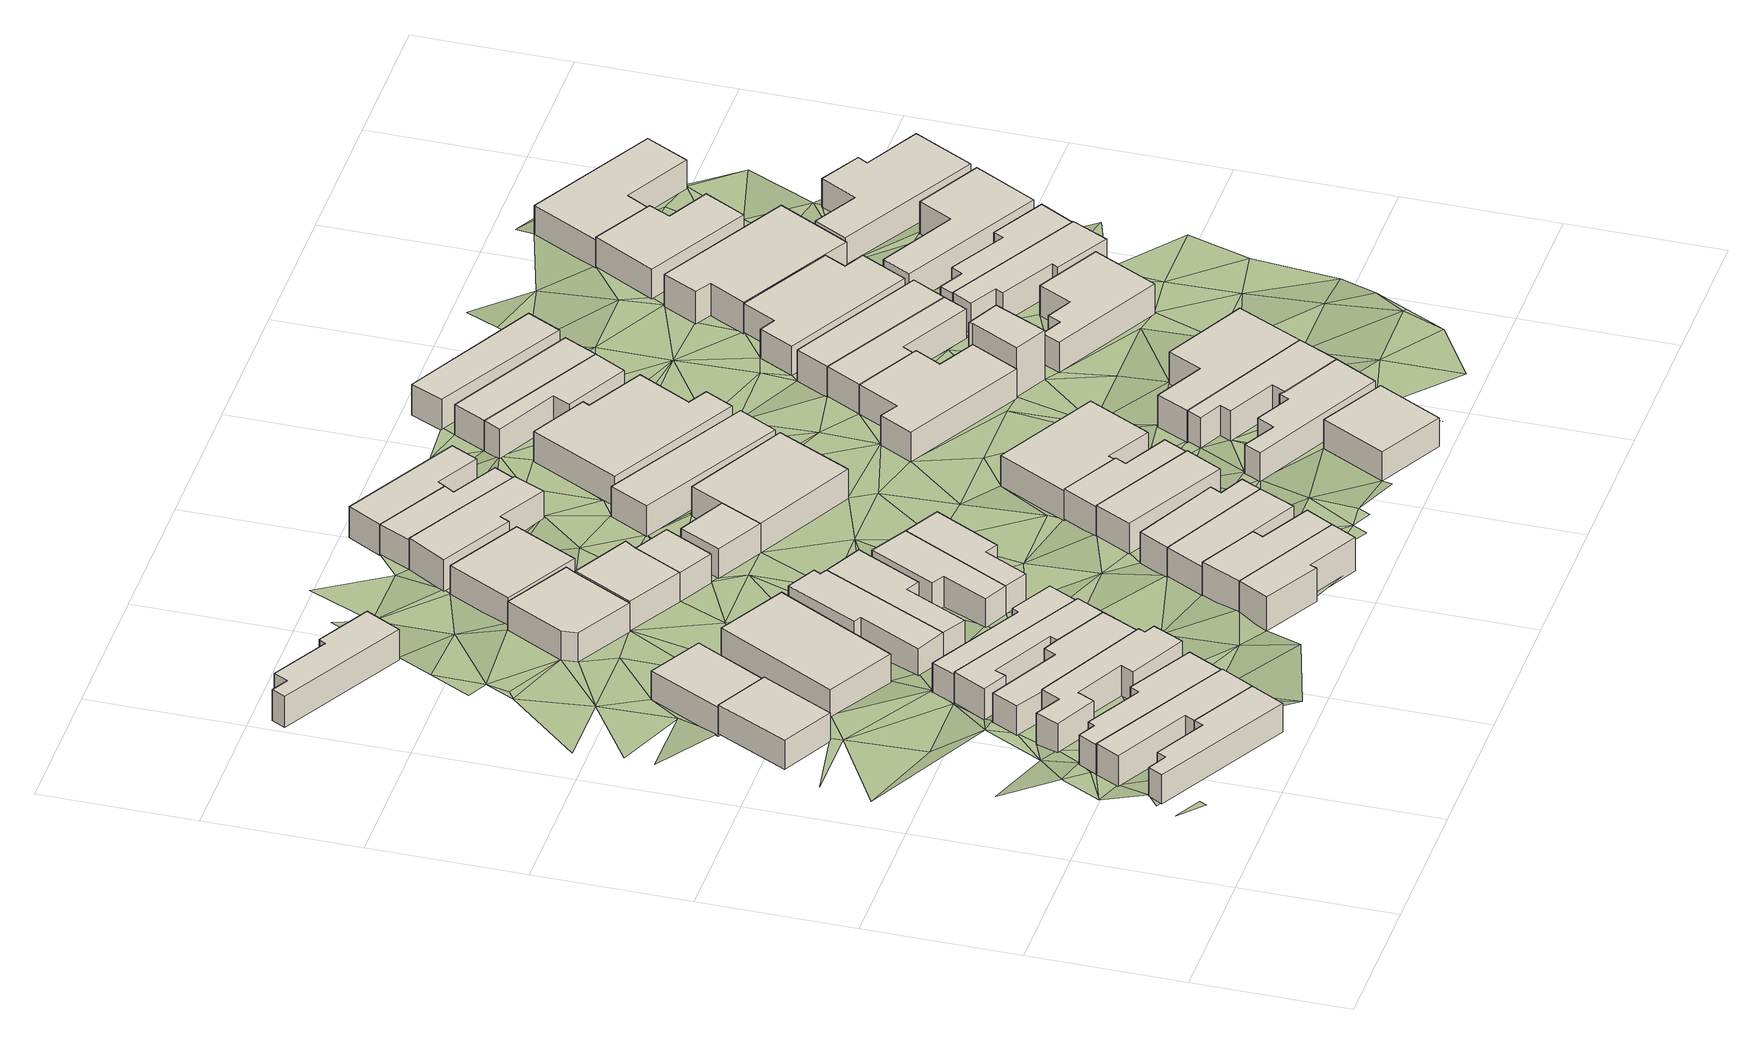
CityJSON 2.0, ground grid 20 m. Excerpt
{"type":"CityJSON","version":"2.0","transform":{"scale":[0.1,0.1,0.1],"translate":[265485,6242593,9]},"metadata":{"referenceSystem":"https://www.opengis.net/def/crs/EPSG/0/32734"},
"CityObjects":{
"building1":{"type":"Building","attributes":{"address":"52 Fenton Road Salt River Cape Town","building":"house","building:levels":"1","footprint":{"type":"Polygon"},"plus_code":"C2X8XFXX+X9V","ground_height":12.64,"building_height":4.1,"roof_height":16.74},"geometry":[{"type":"Solid","lod":"1","boundaries":[[[[0,1,2,3]],[[1,4,5,2]],[[4,6,7,5]],[[6,8,9,7]],[[8,10,11,9]],[[10,12,13,11]],[[12,14,15,13]],[[14,0,3,15]],[[3,2,5,7,9,11,13,15]],[[14,12,10,8,6,4,1,0]]]]}]},
"building2":{"type":"Building","attributes":{"address":"50 Fenton Road Salt River Cape Town","building":"house","building:levels":"1","footprint":{"type":"Polygon"},"plus_code":"C2X7XQXM+XRW","ground_height":12.64,"building_height":4.1,"roof_height":16.74},"geometry":[{"type":"Solid","lod":"1","boundaries":[[[[16,17,18,2]],[[17,19,20,21,18]],[[19,22,23,24,21,20]],[[22,25,26,24,23]],[[25,27,5,26]],[[27,16,2,5]],[[2,18,21,24,26,5]],[[27,25,22,19,17,16]]]]}]},
"building3":{"type":"Building","attributes":{"address":"48 Fenton Road Salt River Cape Town","building":"house","building:levels":"1","footprint":{"type":"Polygon"},"plus_code":"C2XHX2XG+XFV","ground_height":12.36,"building_height":4.1,"roof_height":16.46},"geometry":[{"type":"Solid","lod":"1","boundaries":[[[[17,28,29,30]],[[28,31,32,29]],[[31,33,34,32]],[[33,35,36,34]],[[35,37,38,36]],[[37,39,40,38]],[[39,19,20,40]],[[19,17,30,20]],[[30,29,32,34,36,38,40,20]],[[19,39,37,35,33,31,28,17]]]]}]},
"building4":{"type":"Building","attributes":{"address":"35 Cecil Road Salt River Cape Town","building":"house","building:levels":"1","footprint":{"type":"Polygon"},"plus_code":"CVXVXFXM+XWR","ground_height":11,"building_height":4.1,"roof_height":15.1},"geometry":[{"type":"Solid","lod":"1","boundaries":[[[[41,42,43,44,45,46]],[[42,47,48,44,43]],[[47,49,50,48]],[[49,41,46,45,50]],[[45,44,48,50]],[[49,47,42,41]]]]}]},
"building5":{"type":"Building","attributes":{"address":"46 Fenton Road Salt River Cape Town","building":"house","building:levels":"1","footprint":{"type":"Polygon"},"plus_code":"C2XWX3XJ+X3W","ground_height":12.16,"building_height":4.1,"roof_height":16.26},"geometry":[{"type":"Solid","lod":"1","boundaries":[[[[51,52,53,54,55,56]],[[52,57,58,54,53]],[[57,59,60,58]],[[59,61,62,60]],[[61,63,64,62]],[[63,65,66,64]],[[65,67,68,66]],[[67,69,70,68]],[[69,71,72,70]],[[71,73,74,72]],[[73,75,76,74]],[[75,51,56,55,76]],[[55,54,58,60,62,64,66,68,70,72,74,76]],[[75,73,71,69,67,65,63,61,59,57,52,51]]]]}]},
"building6":{"type":"Building","attributes":{"address":"33 Cecil Road Salt River Cape Town","building":"house","building:levels":"1","footprint":{"type":"Polygon"},"plus_code":"C2X4XFXX+X2V","ground_height":10.64,"building_height":4.1,"roof_height":14.74},"geometry":[{"type":"Solid","lod":"1","boundaries":[[[[77,78,79,46]],[[78,80,81,79]],[[80,82,83,81]],[[82,77,46,83]],[[46,79,81,83]],[[82,80,78,77]]]]}]},
"building7":{"type":"Building","attributes":{"address":"44 Fenton Road Salt River Cape Town","building":"house","building:levels":"1","footprint":{"type":"Polygon"},"plus_code":"C2XRXVXM+XGW","ground_height":11.93,"building_height":4.1,"roof_height":16.03},"geometry":[{"type":"Solid","lod":"1","boundaries":[[[[84,85,86,87]],[[85,88,89,86]],[[88,90,91,89]],[[90,92,93,91]],[[92,94,95,93]],[[94,96,53,95]],[[96,97,56,53]],[[97,84,87,56]],[[87,86,89,91,93,95,53,56]],[[97,96,94,92,90,88,85,84]]]]}]},
"building8":{"type":"Building","attributes":{"address":"42 Fenton Road Salt River Cape Town","building":"house","building:levels":"1","footprint":{"type":"Polygon"},"plus_code":"C2XXXPXV+X5V","ground_height":11.93,"building_height":4.1,"roof_height":16.03},"geometry":[{"type":"Solid","lod":"1","boundaries":[[[[98,99,100,101,102,103]],[[99,104,105,101,100]],[[104,106,107,105]],[[106,108,109,107]],[[108,110,111,109]],[[110,85,86,111]],[[85,84,87,86]],[[84,98,103,102,87]],[[102,101,105,107,109,111,86,87]],[[84,85,110,108,106,104,99,98]]]]}]},
"building9":{"type":"Building","attributes":{"address":"18 Cecil Road Salt River Cape Town","building":"house","building:levels":"1","footprint":{"type":"Polygon"},"plus_code":"CVXRX7XP+XHX","ground_height":10.32,"building_height":4.1,"roof_height":14.42},"geometry":[{"type":"Solid","lod":"1","boundaries":[[[[112,113,114,115]],[[113,116,117,118,114]],[[116,119,120,121,118,117]],[[119,122,123,121,120]],[[122,124,125,123]],[[124,126,127,125]],[[126,128,129,127]],[[128,112,115,129]],[[115,114,118,121,123,125,127,129]],[[128,126,124,122,119,116,113,112]]]]}]},
"building10":{"type":"Building","attributes":{"address":"40 Tennyson Street Salt River Cape Town","building":"house","building:levels":"1","footprint":{"type":"Polygon"},"plus_code":"C2XHXVXM+XVR","ground_height":10.91,"building_height":4.1,"roof_height":15.01},"geometry":[{"type":"Solid","lod":"1","boundaries":[[[[130,131,132,133]],[[131,134,135,132]],[[134,136,137,135]],[[136,130,133,137]],[[133,132,135,137]],[[136,134,131,130]]]]}]},
"building11":{"type":"Building","attributes":{"address":"40 Fenton Road Salt River Cape Town","building":"house","building:levels":"1","footprint":{"type":"Polygon"},"plus_code":"C2XWXXXM+XWR","ground_height":11.47,"building_height":4.1,"roof_height":15.57},"geometry":[{"type":"Solid","lod":"1","boundaries":[[[[138,139,103,100]],[[139,140,141,103]],[[140,142,143,141]],[[142,144,145,143]],[[144,146,147,145]],[[146,138,100,147]],[[100,103,141,143,145,147]],[[146,144,142,140,139,138]]]]}]},
"building12":{"type":"Building","attributes":{"address":"42 Tennyson Street Salt River Cape Town","building":"house","building:levels":"1","footprint":{"type":"Polygon"},"plus_code":"C2XWX6XG+XWV","ground_height":11.12,"building_height":4.1,"roof_height":15.22},"geometry":[{"type":"Solid","lod":"1","boundaries":[[[[148,149,150,151]],[[149,152,153,150]],[[152,154,155,153]],[[154,156,157,155]],[[156,158,159,157]],[[158,160,161,159]],[[160,162,163,161]],[[162,148,151,163]],[[151,150,153,155,157,159,161,163]],[[162,160,158,156,154,152,149,148]]]]}]},
"building13":{"type":"Building","attributes":{"address":"29 Cecil Road Salt River Cape Town","building":"house","building:levels":"1","footprint":{"type":"Polygon"},"plus_code":"C2XJXCXR+XRR","ground_height":10.48,"building_height":4.1,"roof_height":14.58},"geometry":[{"type":"Solid","lod":"1","boundaries":[[[[164,165,166,167]],[[165,168,169,166]],[[168,170,171,169]],[[170,172,173,171]],[[172,174,175,173]],[[174,164,167,175]],[[167,166,169,171,173,175]],[[174,172,170,168,165,164]]]]}]},
"building14":{"type":"Building","attributes":{"address":"44 Tennyson Street Salt River Cape Town","building":"house","building:levels":"1","footprint":{"type":"Polygon"},"plus_code":"C3X8X2X9+XMW","ground_height":11.1,"building_height":4.1,"roof_height":15.2},"geometry":[{"type":"Solid","lod":"1","boundaries":[[[[148,162,163,151]],[[162,176,177,163]],[[176,178,179,177]],[[178,180,181,179]],[[180,182,183,181]],[[182,148,151,183]],[[151,163,177,179,181,183]],[[182,180,178,176,162,148]]]]}]},
"building15":{"type":"Building","attributes":{"address":"Fenton Road Salt River Cape Town","building":"house","building:levels":"1","footprint":{"type":"Polygon"},"plus_code":"C4X2X9X2+X7V","ground_height":12.77,"building_height":4.1,"roof_height":16.87},"geometry":[{"type":"Solid","lod":"1","boundaries":[[[[184,185,186,187]],[[185,188,189,186]],[[188,190,191,189]],[[190,192,193,191]],[[192,194,195,193]],[[194,184,187,195]],[[187,186,189,191,193,195]],[[194,192,190,188,185,184]]]]}]},
"building16":{"type":"Building","attributes":{"address":"Tennyson Street Salt River Cape Town","building":"house","building:levels":"1","footprint":{"type":"Polygon"},"plus_code":"C2XXXHXC+XMV","ground_height":10.69,"building_height":4.1,"roof_height":14.79},"geometry":[{"type":"Solid","lod":"1","boundaries":[[[[196,197,167,198,199,166]],[[197,200,201,202,198,167]],[[200,203,204,205,202,201]],[[203,206,207,205,204]],[[206,196,166,199,207]],[[199,198,202,205,207]],[[206,203,200,197,196]]]]}]},
"building17":{"type":"Building","attributes":{"address":"46 Tennyson Street Salt River Cape Town","building":"house","building:levels":"1","footprint":{"type":"Polygon"},"plus_code":"C3XHXHXC+X3X","ground_height":11.1,"building_height":4.1,"roof_height":15.2},"geometry":[{"type":"Solid","lod":"1","boundaries":[[[[208,209,210,211]],[[209,212,213,210]],[[212,214,215,213]],[[214,216,217,215]],[[216,218,219,217]],[[218,208,211,219]],[[211,210,213,215,217,219]],[[218,216,214,212,209,208]]]]}]},
"building18":{"type":"Building","attributes":{"address":"Fenton Road Salt River Cape Town","building":"house","building:levels":"1","footprint":{"type":"Polygon"},"plus_code":"C4X5X2X5+XHV","ground_height":12.77,"building_height":4.1,"roof_height":16.87},"geometry":[{"type":"Solid","lod":"1","boundaries":[[[[220,221,222,187,223,224]],[[221,225,195,187,222]],[[225,226,227,195]],[[226,228,229,227]],[[228,230,231,229]],[[230,220,224,223,231]],[[223,187,195,227,229,231]],[[230,228,226,225,221,220]]]]}]},
"building19":{"type":"Building","attributes":{"address":"27 Cecil Road Salt River Cape Town","building":"house","building:levels":"1","footprint":{"type":"Polygon"},"plus_code":"C2XXX4XG+XXR","ground_height":10.04,"building_height":4.1,"roof_height":14.14},"geometry":[{"type":"Solid","lod":"1","boundaries":[[[[232,233,234,235]],[[233,236,237,234]],[[236,238,239,237]],[[238,232,235,239]],[[235,234,237,239]],[[238,236,233,232]]]]}]},
"building20":{"type":"Building","attributes":{"address":"48 Tennyson Street Salt River Cape Town","building":"house","building:levels":"1","footprint":{"type":"Polygon"},"plus_code":"C3XQXWXP+XWW","ground_height":11.15,"building_height":4.1,"roof_height":15.25},"geometry":[{"type":"Solid","lod":"1","boundaries":[[[[240,241,211,210]],[[241,242,243,211]],[[242,244,245,243]],[[244,246,247,245]],[[246,248,249,247]],[[248,240,210,249]],[[210,211,243,245,247,249]],[[248,246,244,242,241,240]]]]}]},
"building21":{"type":"Building","attributes":{"address":"Tennyson Street Salt River Cape Town","building":"house","building:levels":"1","footprint":{"type":"Polygon"},"plus_code":"C3X7XHX3+X8R","ground_height":10.63,"building_height":4.1,"roof_height":14.73},"geometry":[{"type":"Solid","lod":"1","boundaries":[[[[203,200,201,204]],[[200,250,251,201]],[[250,252,253,251]],[[252,203,204,253]],[[204,201,251,253]],[[252,250,200,203]]]]}]},
"building22":{"type":"Building","attributes":{"address":"Fenton Road Salt River Cape Town","building":"house","building:levels":"1","footprint":{"type":"Polygon"},"plus_code":"C4X7XQXW+X8W","ground_height":12.1,"building_height":4.1,"roof_height":16.2},"geometry":[{"type":"Solid","lod":"1","boundaries":[[[[254,255,224,256]],[[255,257,258,224]],[[257,259,260,258]],[[259,261,262,260]],[[261,263,264,262]],[[263,254,256,264]],[[256,224,258,260,262,264]],[[263,261,259,257,255,254]]]]}]},
"building23":{"type":"Building","attributes":{"address":"Fenton Road Salt River Cape Town","building":"house","building:levels":"1","footprint":{"type":"Polygon"},"plus_code":"C4XCXJXF+X6R","ground_height":12.1,"building_height":4.1,"roof_height":16.2},"geometry":[{"type":"Solid","lod":"1","boundaries":[[[[265,266,264,256]],[[266,267,268,264]],[[267,269,270,268]],[[269,271,272,270]],[[271,273,274,272]],[[273,265,256,274]],[[256,264,268,270,272,274]],[[273,271,269,267,266,265]]]]}]},
"building24":{"type":"Building","attributes":{"address":"Tennyson Street Salt River Cape Town","building":"house","building:levels":"1","footprint":{"type":"Polygon"},"plus_code":"C3XHXVX8+XRR","ground_height":10.73,"building_height":4.1,"roof_height":14.83},"geometry":[{"type":"Solid","lod":"1","boundaries":[[[[275,276,277,278]],[[276,279,280,277]],[[279,281,282,280]],[[281,275,278,282]],[[278,277,280,282]],[[281,279,276,275]]]]}]},
"building25":{"type":"Building","attributes":{"address":"25 Cecil Road Salt River Cape Town","building":"house","building:levels":"1","footprint":{"type":"Polygon"},"plus_code":"C3X8XFXX+X8X","ground_height":10.07,"building_height":4.1,"roof_height":14.17},"geometry":[{"type":"Solid","lod":"1","boundaries":[[[[283,284,285,286,287]],[[284,288,289,285]],[[288,290,291,289]],[[290,292,293,291]],[[292,294,295,296,293]],[[294,283,287,286,296,295]],[[286,285,289,291,293,296]],[[294,292,290,288,284,283]]]]}]},
"building26":{"type":"Building","attributes":{"address":"37 Fenton Road Salt River Cape Town","building":"house","building:levels":"1","footprint":{"type":"Polygon"},"plus_code":"C4XHXQX7+X2X","ground_height":11.86,"building_height":4.1,"roof_height":15.96},"geometry":[{"type":"Solid","lod":"1","boundaries":[[[[297,298,299,300,301,302]],[[298,303,304,300,299]],[[303,305,306,304]],[[305,297,302,301,306]],[[301,300,304,306]],[[305,303,298,297]]]]}]},
"building27":{"type":"Building","attributes":{"address":"23 Cecil Road Salt River Cape Town","building":"house","building:levels":"1","footprint":{"type":"Polygon"},"plus_code":"C3X9XHXJ+X8X","ground_height":9.83,"building_height":4.1,"roof_height":13.93},"geometry":[{"type":"Solid","lod":"1","boundaries":[[[[283,294,295,287]],[[294,307,308,295]],[[307,309,310,308]],[[309,311,312,310]],[[311,313,314,312]],[[313,283,287,314]],[[287,295,308,310,312,314]],[[313,311,309,307,294,283]]]]}]},
"building28":{"type":"Building","attributes":{"address":"35 Fenton Road Salt River Cape Town","building":"house","building:levels":"1","footprint":{"type":"Polygon"},"plus_code":"C4XPXPXW+XRX","ground_height":11.73,"building_height":4.1,"roof_height":15.83},"geometry":[{"type":"Solid","lod":"1","boundaries":[[[[315,316,317,302,318,319]],[[316,320,321,302,317]],[[320,322,323,321]],[[322,324,325,323]],[[324,326,327,325]],[[326,315,319,318,327]],[[318,302,321,323,325,327]],[[326,324,322,320,316,315]]]]}]},
"building29":{"type":"Building","attributes":{"address":"Fenton Road Salt River Cape Town","building":"house","building:levels":"1","footprint":{"type":"Polygon"},"plus_code":"C4X4XQXM+XFR","ground_height":10.73,"building_height":4.1,"roof_height":14.83},"geometry":[{"type":"Solid","lod":"1","boundaries":[[[[276,275,278,277]],[[275,328,329,278]],[[328,330,331,329]],[[330,332,333,331]],[[332,276,277,333]],[[277,278,329,331,333]],[[332,330,328,275,276]]]]}]},
"building30":{"type":"Building","attributes":{"address":"21 Cecil Road Salt River Cape Town","building":"house","building:levels":"1","footprint":{"type":"Polygon"},"plus_code":"C3XHX9XG+XMR","ground_height":9.83,"building_height":4.1,"roof_height":13.93},"geometry":[{"type":"Solid","lod":"1","boundaries":[[[[334,335,312,314]],[[335,336,337,312]],[[336,338,339,337]],[[338,340,341,339]],[[340,342,343,341]],[[342,334,314,343]],[[314,312,337,339,341,343]],[[342,340,338,336,335,334]]]]}]},
"building31":{"type":"Building","attributes":{"address":"34 Fenton Road Salt River Cape Town","building":"house","building:levels":"1","footprint":{"type":"Polygon"},"plus_code":"C4X6X8XP+XVV","ground_height":10.6,"building_height":4.1,"roof_height":14.7},"geometry":[{"type":"Solid","lod":"1","boundaries":[[[[344,345,346,347]],[[345,348,349,346]],[[348,350,351,349]],[[350,344,347,351]],[[347,346,349,351]],[[350,348,345,344]]]]}]},
"building32":{"type":"Building","attributes":{"address":"31 Fenton Road Salt River Cape Town","building":"house","building:levels":"1","footprint":{"type":"Polygon"},"plus_code":"C4XVXWX5+XMR","ground_height":11.36,"building_height":4.1,"roof_height":15.46},"geometry":[{"type":"Solid","lod":"1","boundaries":[[[[352,353,354,319]],[[353,355,356,354]],[[355,357,358,356]],[[357,359,360,358]],[[359,361,362,360]],[[361,352,319,362]],[[319,354,356,358,360,362]],[[361,359,357,355,353,352]]]]}]},
"building33":{"type":"Building","attributes":{"address":"34 Goldsmith Road Salt River Cape Town","building":"house","building:levels":"1","footprint":{"type":"Polygon"},"plus_code":"C5XHXRX6+XPW","ground_height":12.16,"building_height":4.1,"roof_height":16.26},"geometry":[{"type":"Solid","lod":"1","boundaries":[[[[363,364,365,366]],[[364,367,368,365]],[[367,369,370,368]],[[369,363,366,370]],[[366,365,368,370]],[[369,367,364,363]]]]}]},
"building34":{"type":"Building","attributes":{"address":"32 Fenton Road Salt River Cape Town","building":"house","building:levels":"1","footprint":{"type":"Polygon"},"plus_code":"C4XCXPXM+XWX","ground_height":10.53,"building_height":4.1,"roof_height":14.63},"geometry":[{"type":"Solid","lod":"1","boundaries":[[[[371,372,373,374]],[[372,375,376,373]],[[375,377,378,376]],[[377,379,380,378]],[[379,381,382,380]],[[381,383,384,382]],[[383,385,386,384]],[[385,371,374,386]],[[374,373,376,378,380,382,384,386]],[[385,383,381,379,377,375,372,371]]]]}]},
"building35":{"type":"Building","attributes":{"address":"32A Goldsmith Road Salt River Cape Town","building":"house","building:levels":"1","footprint":{"type":"Polygon"},"plus_code":"C5XJX7XR+XRW","ground_height":11.94,"building_height":4.1,"roof_height":16.04},"geometry":[{"type":"Solid","lod":"1","boundaries":[[[[387,388,389,390]],[[388,391,392,389]],[[391,393,394,392]],[[393,395,396,394]],[[395,397,398,396]],[[397,399,400,398]],[[399,401,402,400]],[[401,403,404,402]],[[403,387,390,404]],[[390,389,392,394,396,398,400,402,404]],[[403,401,399,397,395,393,391,388,387]]]]}]},
"building36":{"type":"Building","attributes":{"address":"32 Goldsmith Road Salt River Cape Town","building":"house","building:levels":"1","footprint":{"type":"Polygon"},"plus_code":"C5XRX8XQ+XJV","ground_height":11.94,"building_height":4.1,"roof_height":16.04},"geometry":[{"type":"Solid","lod":"1","boundaries":[[[[405,406,407,390]],[[406,408,409,407]],[[408,410,411,409]],[[410,412,413,411]],[[412,414,415,413]],[[414,416,417,415]],[[416,418,389,417]],[[418,405,390,389]],[[390,407,409,411,413,415,417,389]],[[418,416,414,412,410,408,406,405]]]]}]},
"building37":{"type":"Building","attributes":{"address":"29 Fenton Road Salt River Cape Town","building":"house","building:levels":"1","footprint":{"type":"Polygon"},"plus_code":"C5X5XCXQ+XFW","ground_height":10.84,"building_height":4.1,"roof_height":14.94},"geometry":[{"type":"Solid","lod":"1","boundaries":[[[[419,420,421,422]],[[420,423,424,421]],[[423,425,426,424]],[[425,427,428,426]],[[427,429,430,428]],[[429,431,432,430]],[[431,433,434,432]],[[433,435,436,434]],[[435,419,422,436]],[[422,421,424,426,428,430,432,434,436]],[[435,433,431,429,427,425,423,420,419]]]]}]},
"building38":{"type":"Building","attributes":{"address":"30 Fenton Road Salt River Cape Town","building":"house","building:levels":"1","footprint":{"type":"Polygon"},"plus_code":"C4XQXPXF+XWX","ground_height":10.26,"building_height":4.1,"roof_height":14.36},"geometry":[{"type":"Solid","lod":"1","boundaries":[[[[437,438,439,440]],[[438,441,442,439]],[[441,443,444,442]],[[443,445,446,444]],[[445,447,448,446]],[[447,437,440,448]],[[440,439,442,444,446,448]],[[447,445,443,441,438,437]]]]}]},
"building39":{"type":"Building","attributes":{"address":"28 Fenton Road Salt River Cape Town","building":"house","building:levels":"1","footprint":{"type":"Polygon"},"plus_code":"C4XPXRX4+X2W","ground_height":10.26,"building_height":4.1,"roof_height":14.36},"geometry":[{"type":"Solid","lod":"1","boundaries":[[[[437,449,450,440]],[[449,451,452,450]],[[451,438,439,452]],[[438,437,440,439]],[[440,450,452,439]],[[438,451,449,437]]]]}]},
"building40":{"type":"Building","attributes":{"address":"30 Goldsmith Road Salt River Cape Town","building":"house","building:levels":"1","footprint":{"type":"Polygon"},"plus_code":"C6X3XRXF+X3V","ground_height":11.94,"building_height":4.1,"roof_height":16.04},"geometry":[{"type":"Solid","lod":"1","boundaries":[[[[453,454,455,407]],[[454,456,457,455]],[[456,458,459,457]],[[458,460,461,459]],[[460,462,409,461]],[[462,453,407,409]],[[407,455,457,459,461,409]],[[462,460,458,456,454,453]]]]}]},
"building41":{"type":"Building","attributes":{"address":"Fenton Road Salt River Cape Town","building":"house","building:levels":"2","footprint":{"type":"Polygon"},"plus_code":"C5XQXMXG+X2W","ground_height":10.95,"building_height":6.9,"roof_height":17.85},"geometry":[{"type":"Solid","lod":"1","boundaries":[[[[463,464,436,465,466,422]],[[464,467,468,465,436]],[[467,469,470,468]],[[469,471,472,470]],[[471,463,422,466,472]],[[466,465,468,470,472]],[[471,469,467,464,463]]]]}]},
"building42":{"type":"Building","attributes":{"address":"26 Fenton Road Salt River Cape Town","building":"house","building:levels":"1","footprint":{"type":"Polygon"},"plus_code":"C4XWX8X4+XVV","ground_height":10,"building_height":4.1,"roof_height":14.1},"geometry":[{"type":"Solid","lod":"1","boundaries":[[[[473,474,475,476]],[[474,477,478,475]],[[477,479,480,478]],[[479,473,476,480]],[[476,475,478,480]],[[479,477,474,473]]]]}]},
"building43":{"type":"Building","attributes":{"address":"Fenton Road Salt River Cape Town","building":"house","building:levels":"1","footprint":{"type":"Polygon"},"plus_code":"C5XHXVXQ+XXR","ground_height":10.77,"building_height":4.1,"roof_height":14.87},"geometry":[{"type":"Solid","lod":"1","boundaries":[[[[481,427,428,482]],[[427,425,426,428]],[[425,483,484,426]],[[483,485,486,484]],[[485,487,488,486]],[[487,481,482,488]],[[482,428,426,484,486,488]],[[487,485,483,425,427,481]]]]}]},
"building44":{"type":"Building","attributes":{"address":"Fenton Road Salt River Cape Town","building":"house","building:levels":"1","footprint":{"type":"Polygon"},"plus_code":"C5XRX2X9+XXW","ground_height":10.77,"building_height":4.1,"roof_height":14.87},"geometry":[{"type":"Solid","lod":"1","boundaries":[[[[489,490,488,482]],[[490,491,492,488]],[[491,493,494,492]],[[493,489,482,494]],[[482,488,492,494]],[[493,491,490,489]]]]}]},
"building45":{"type":"Building","attributes":{"address":"28 Goldsmith Road Salt River Cape Town","building":"house","building:levels":"1","footprint":{"type":"Polygon"},"plus_code":"C6XFXPXF+XRW","ground_height":11.1,"building_height":4.1,"roof_height":15.2},"geometry":[{"type":"Solid","lod":"1","boundaries":[[[[495,496,497,498]],[[496,499,500,497]],[[499,501,502,500]],[[501,503,504,502]],[[503,505,506,504]],[[505,507,508,506]],[[507,509,510,508]],[[509,495,498,510]],[[498,497,500,502,504,506,508,510]],[[509,507,505,503,501,499,496,495]]]]}]},
"building46":{"type":"Building","attributes":{"address":"23 Fenton Road Salt River Cape Town","building":"house","building:levels":"1","footprint":{"type":"Polygon"},"plus_code":"C5XXX2XW+XGR","ground_height":10.5,"building_height":4.1,"roof_height":14.6},"geometry":[{"type":"Solid","lod":"1","boundaries":[[[[511,512,513,514]],[[512,515,516,513]],[[515,517,518,516]],[[517,519,520,518]],[[519,521,522,520]],[[521,523,524,522]],[[523,525,526,524]],[[525,511,514,526]],[[514,513,516,518,520,522,524,526]],[[525,523,521,519,517,515,512,511]]]]}]},
"building47":{"type":"Building","attributes":{"address":"Goldsmith Road Salt River Cape Town","building":"house","building:levels":"1","footprint":{"type":"Polygon"},"plus_code":"C6XMXRXQ+X9X","ground_height":11.1,"building_height":4.1,"roof_height":15.2},"geometry":[{"type":"Solid","lod":"1","boundaries":[[[[527,528,529,530,531,532]],[[528,533,534,530,529]],[[533,535,536,534]],[[535,537,538,536]],[[537,539,540,538]],[[539,541,542,540]],[[541,543,544,542]],[[543,527,532,531,544]],[[531,530,534,536,538,540,542,544]],[[543,541,539,537,535,533,528,527]]]]}]},
"building48":{"type":"Building","attributes":{"address":"Goldsmith Road Salt River Cape Town","building":"house","building:levels":"1","footprint":{"type":"Polygon"},"plus_code":"C6XRXPXH+XWV","ground_height":10.87,"building_height":4.1,"roof_height":14.97},"geometry":[{"type":"Solid","lod":"1","boundaries":[[[[545,546,532,529]],[[546,547,548,532]],[[547,549,550,548]],[[549,551,552,550]],[[551,553,554,552]],[[553,555,556,554]],[[555,557,558,556]],[[557,545,529,558]],[[529,532,548,550,552,554,556,558]],[[557,555,553,551,549,547,546,545]]]]}]},
"building49":{"type":"Building","attributes":{"address":"21 Fenton Road Salt River Cape Town","building":"house","building:levels":"1","footprint":{"type":"Polygon"},"plus_code":"C6X8XCX9+X5V","ground_height":10.56,"building_height":4.1,"roof_height":14.66},"geometry":[{"type":"Solid","lod":"1","boundaries":[[[[559,560,526,561,562,514]],[[560,563,564,561,526]],[[563,565,566,564]],[[565,567,568,566]],[[567,569,570,568]],[[569,571,572,570]],[[571,559,514,562,572]],[[562,561,564,566,568,570,572]],[[571,569,567,565,563,560,559]]]]}]},
"building50":{"type":"Building","attributes":{"address":"22 Goldsmith Road Salt River Cape Town","building":"house","building:levels":"1","footprint":{"type":"Polygon"},"plus_code":"C7X4XGXG+X8V","ground_height":10.87,"building_height":4.1,"roof_height":14.97},"geometry":[{"type":"Solid","lod":"1","boundaries":[[[[573,574,575,576]],[[574,577,578,575]],[[577,579,580,578]],[[579,581,582,580]],[[581,583,584,582]],[[583,573,576,584]],[[576,575,578,580,582,584]],[[583,581,579,577,574,573]]]]}]},
"building51":{"type":"Building","attributes":{"address":"19 Fenton Road Salt River Cape Town","building":"house","building:levels":"1","footprint":{"type":"Polygon"},"plus_code":"C6X8XHXG+XHX","ground_height":10.25,"building_height":4.1,"roof_height":14.35},"geometry":[{"type":"Solid","lod":"1","boundaries":[[[[585,586,587,588,589]],[[586,590,591,587]],[[590,592,593,591]],[[592,594,595,593]],[[594,596,597,598,595]],[[596,585,589,588,598,597]],[[588,587,591,593,595,598]],[[596,594,592,590,586,585]]]]}]},
"building52":{"type":"Building","attributes":{"address":"20 Goldsmith Road Salt River Cape Town","building":"house","building:levels":"1","footprint":{"type":"Polygon"},"plus_code":"C7X6X5XG+XVV","ground_height":10.13,"building_height":4.1,"roof_height":14.23},"geometry":[{"type":"Solid","lod":"1","boundaries":[[[[599,600,601,602]],[[600,603,604,601]],[[603,605,606,604]],[[605,607,608,606]],[[607,609,610,608]],[[609,611,612,610]],[[611,613,614,612]],[[613,599,602,614]],[[602,601,604,606,608,610,612,614]],[[613,611,609,607,605,603,600,599]]]]}]},
"building53":{"type":"Building","attributes":{"address":"17 Fenton Road Salt River Cape Town","building":"house","building:levels":"1","footprint":{"type":"Polygon"},"plus_code":"C6XJXHXX+X2X","ground_height":9.83,"building_height":4.1,"roof_height":13.93},"geometry":[{"type":"Solid","lod":"1","boundaries":[[[[615,616,597,589]],[[616,617,618,597]],[[617,619,620,618]],[[619,621,622,620]],[[621,623,624,622]],[[623,615,589,624]],[[589,597,618,620,622,624]],[[623,621,619,617,616,615]]]]}]},
"terrain1":{"type":"TINRelief","geometry":[{"type":"CompositeSurface","lod":"1","boundaries":[[[625,626,627]],[[628,629,630]],[[628,631,632]],[[628,633,634]],[[628,634,631]],[[635,632,631]],[[636,637,632]],[[635,636,632]],[[637,638,639]],[[640,637,636]],[[634,641,631]],[[640,636,635]],[[640,638,637]],[[4,634,6]],[[634,4,641]],[[638,640,642]],[[643,644,645]],[[640,646,647]],[[643,648,644]],[[642,640,647]],[[638,642,649]],[[650,651,645]],[[642,647,652]],[[638,649,653]],[[638,653,648]],[[652,647,654]],[[655,654,647]],[[656,653,649]],[[649,657,656]],[[648,653,658]],[[659,645,644]],[[654,660,652]],[[41,661,662]],[[644,648,659]],[[650,645,663]],[[664,654,655]],[[660,654,664]],[[658,665,648]],[[659,648,665]],[[661,666,667]],[[665,658,668]],[[669,660,664]],[[49,650,663]],[[670,671,17]],[[645,672,663]],[[672,645,659]],[[673,669,664]],[[665,674,659]],[[661,41,82]],[[675,676,666]],[[677,17,671]],[[668,658,678]],[[28,673,664]],[[672,659,674]],[[82,666,661]],[[17,677,28]],[[668,679,680]],[[672,681,663]],[[679,668,678]],[[28,682,673]],[[677,671,683]],[[49,663,131]],[[680,679,684]],[[685,681,672]],[[686,675,687]],[[688,28,677]],[[689,666,82]],[[172,675,666]],[[49,690,80]],[[691,692,679]],[[672,693,685]],[[692,684,679]],[[686,694,695]],[[675,172,687]],[[28,688,682]],[[692,691,684]],[[690,49,131]],[[693,672,696]],[[688,677,683]],[[686,687,172]],[[689,82,80]],[[172,666,174]],[[174,666,689]],[[685,697,681]],[[698,699,73]],[[672,700,696]],[[701,73,682]],[[80,690,131]],[[682,688,701]],[[702,681,697]],[[701,698,73]],[[703,693,696]],[[686,704,694]],[[705,681,702]],[[698,701,84]],[[688,683,185]],[[170,686,172]],[[142,703,696]],[[696,700,142]],[[80,131,706]],[[689,80,706]],[[694,704,707]],[[681,705,708]],[[706,174,689]],[[701,688,709]],[[686,170,704]],[[709,688,185]],[[703,142,710]],[[701,711,84]],[[98,84,711]],[[131,712,706]],[[713,705,702]],[[712,131,708]],[[710,714,703]],[[707,715,113]],[[142,716,710]],[[717,98,711]],[[715,707,704]],[[718,703,714]],[[716,142,717]],[[709,220,701]],[[705,713,708]],[[170,719,704]],[[720,711,701]],[[712,708,713]],[[721,113,715]],[[722,714,710]],[[723,718,714]],[[724,706,712]],[[725,716,717]],[[701,220,720]],[[726,719,170]],[[727,717,711]],[[719,232,704]],[[715,704,232]],[[728,712,713]],[[729,730,731]],[[725,717,727]],[[723,714,212]],[[732,726,170]],[[152,149,148]],[[727,711,720]],[[712,733,724]],[[152,728,713]],[[734,719,726]],[[148,735,152]],[[736,715,232]],[[212,182,723]],[[728,733,712]],[[735,148,182]],[[732,737,734]],[[738,739,725]],[[732,734,726]],[[152,735,728]],[[725,727,740]],[[736,741,715]],[[742,715,741]],[[725,740,738]],[[720,273,727]],[[737,206,734]],[[733,728,743]],[[744,745,746]],[[727,273,747]],[[748,746,745]],[[728,735,749]],[[232,750,736]],[[733,743,279]],[[751,735,182]],[[752,745,744]],[[736,283,741]],[[751,182,212]],[[749,743,728]],[[753,740,727]],[[206,203,252]],[[734,206,754]],[[733,279,252]],[[248,738,740]],[[753,727,747]],[[748,745,755]],[[751,212,240]],[[751,749,735]],[[756,752,757]],[[754,750,734]],[[736,750,758]],[[745,752,755]],[[759,756,757]],[[313,741,283]],[[760,747,273]],[[252,761,206]],[[752,756,755]],[[751,240,248]],[[761,754,206]],[[252,279,761]],[[740,753,315]],[[248,740,762]],[[315,762,740]],[[755,756,763]],[[764,765,756]],[[754,766,750]],[[750,766,758]],[[279,767,761]],[[768,747,760]],[[279,769,767]],[[763,263,755]],[[770,758,766]],[[749,751,771]],[[754,761,772]],[[765,763,756]],[[773,774,760]],[[775,751,248]],[[248,762,776]],[[766,754,772]],[[777,761,767]],[[774,768,760]],[[248,776,775]],[[774,263,778]],[[263,763,778]],[[765,367,763]],[[315,361,762]],[[774,779,768]],[[775,771,751]],[[772,780,766]],[[367,765,781]],[[762,361,776]],[[779,774,778]],[[772,782,780]],[[783,784,785]],[[768,779,305]],[[786,761,777]],[[787,766,788]],[[780,788,766]],[[767,330,777]],[[785,789,790]],[[778,791,779]],[[305,779,791]],[[792,793,794]],[[367,364,763]],[[778,763,364]],[[784,789,785]],[[788,784,787]],[[776,795,775]],[[796,776,361]],[[797,792,798]],[[782,799,780]],[[782,772,344]],[[792,794,798]],[[788,780,799]],[[771,775,800]],[[410,305,791]],[[776,796,795]],[[330,786,777]],[[794,305,410]],[[784,788,801]],[[801,789,784]],[[791,397,395]],[[771,800,330]],[[795,800,775]],[[798,794,408]],[[395,802,791]],[[803,789,801]],[[802,410,791]],[[788,799,801]],[[359,796,361]],[[408,794,410]],[[804,778,364]],[[344,805,782]],[[395,806,802]],[[803,801,438]],[[803,438,807]],[[802,808,410]],[[393,806,395]],[[408,809,798]],[[786,330,810]],[[801,799,811]],[[802,806,391]],[[359,798,809]],[[800,810,330]],[[796,812,795]],[[393,391,806]],[[786,810,344]],[[807,438,451]],[[799,813,811]],[[804,364,363]],[[802,391,814]],[[796,359,812]],[[815,801,811]],[[809,816,359]],[[817,807,451]],[[818,427,800]],[[391,388,814]],[[819,811,813]],[[810,800,427]],[[363,820,804]],[[805,344,821]],[[344,810,821]],[[811,819,815]],[[816,812,359]],[[812,464,795]],[[822,805,821]],[[816,809,823]],[[813,824,825]],[[819,813,825]],[[826,822,827]],[[810,828,821]],[[810,427,828]],[[816,464,812]],[[829,823,809]],[[827,377,826]],[[824,377,825]],[[467,464,816]],[[817,451,830]],[[831,822,821]],[[823,832,816]],[[833,804,834]],[[828,493,821]],[[467,816,832]],[[835,834,804]],[[827,822,836]],[[821,493,831]],[[827,836,377]],[[833,834,406]],[[377,836,825]],[[471,837,838]],[[836,822,831]],[[463,471,838]],[[467,832,507]],[[839,840,837]],[[830,841,817]],[[842,825,836]],[[467,507,505]],[[517,831,493]],[[834,843,406]],[[505,844,467]],[[835,845,834]],[[837,846,839]],[[832,823,847]],[[471,846,837]],[[467,844,469]],[[515,831,517]],[[454,406,843]],[[832,847,507]],[[517,493,848]],[[823,454,849]],[[469,846,471]],[[836,831,515]],[[501,844,505]],[[842,850,830]],[[850,842,836]],[[849,847,823]],[[469,844,501]],[[501,505,503]],[[839,846,851]],[[843,834,852]],[[830,850,841]],[[845,852,834]],[[846,469,851]],[[836,515,511]],[[511,515,512]],[[469,533,851]],[[469,501,853]],[[473,841,850]],[[507,847,854]],[[855,848,493]],[[856,454,843]],[[853,533,469]],[[857,517,848]],[[836,511,858]],[[856,843,852]],[[859,501,860]],[[852,845,861]],[[862,851,533]],[[850,836,863]],[[849,854,847]],[[454,864,849]],[[853,501,859]],[[865,851,862]],[[533,853,866]],[[858,863,836]],[[850,867,473]],[[868,865,862]],[[854,849,864]],[[861,869,852]],[[864,454,856]],[[858,511,870]],[[855,865,868]],[[857,848,855]],[[869,856,852]],[[853,859,871]],[[850,863,867]],[[872,473,873]],[[874,855,868]],[[855,875,857]],[[876,874,868]],[[859,877,871]],[[855,874,875]],[[878,856,869]],[[473,867,873]],[[877,859,495]],[[879,854,864]],[[878,864,856]],[[857,875,880]],[[881,872,873]],[[854,879,495]],[[882,867,863]],[[883,857,880]],[[884,875,874]],[[885,886,883]],[[495,543,877]],[[863,887,882]],[[878,888,864]],[[888,879,864]],[[889,867,882]],[[495,879,543]],[[873,867,889]],[[885,883,890]],[[884,874,891]],[[884,892,875]],[[880,893,883]],[[890,883,894]],[[543,879,895]],[[887,863,565]],[[875,892,896]],[[887,590,882]],[[879,888,895]],[[894,883,893]],[[880,897,893]],[[890,894,898]],[[889,623,873]],[[547,892,884]],[[527,543,899]],[[890,898,565]],[[894,893,900]],[[565,590,887]],[[900,893,897]],[[892,547,896]],[[527,899,547]],[[901,565,898]],[[901,898,902]],[[903,904,592]],[[905,590,565]],[[894,900,906]],[[592,590,905]],[[907,565,901]],[[901,902,908]],[[565,907,905]],[[909,903,592]],[[910,903,909]],[[907,901,908]],[[911,623,912]],[[913,592,905]],[[913,909,592]],[[910,909,913]],[[914,907,908]],[[915,905,907]],[[623,916,912]],[[912,917,911]],[[915,913,905]],[[915,918,913]],[[918,916,913]],[[912,916,917]]]}]}
},
"vertices":[
[276,21,36],[300,65,36],[300,65,77],[276,21,77],[214,111,36],[214,111,77],[208,99,36],[208,99,77],[140,135,36],[140,135,77],[134,123,36],[134,123,77],[108,136,36],[108,136,77],[97,117,36],[97,117,77],
[300,65,33],[324,108,33],[324,108,77],[138,208,33],[138,208,75],[138,208,77],[121,177,33],[121,177,75],[121,177,77],[221,124,33],[221,124,77],[214,111,33],
[349,155,33],[349,155,75],[324,108,75],[262,202,33],[262,202,75],[255,190,33],[255,190,75],[180,230,33],[180,230,75],[175,221,33],[175,221,75],[152,233,33],[152,233,75],
[115,660,20],[66,566,20],[66,566,57],[66,566,61],[115,660,61],[115,660,57],[135,530,20],[135,530,61],[184,624,20],[184,624,61],
[381,226,28],[231,301,28],[231,301,70],[231,301,73],[381,226,73],[381,226,70],[218,276,28],[218,276,73],[184,294,28],[184,294,73],[169,264,28],[169,264,73],[226,236,28],[226,236,73],[237,258,28],[237,258,73],[304,225,28],[304,225,73],[295,208,28],[295,208,73],[371,170,28],[371,170,73],[391,210,28],[391,210,73],[377,217,28],[377,217,73],
[115,660,16],[184,624,16],[184,624,57],[235,718,16],[235,718,57],[165,756,16],[165,756,57],
[406,276,26],[337,312,26],[337,312,70],[406,276,70],[316,322,26],[316,322,70],[308,306,26],[308,306,70],[213,355,26],[213,355,70],[195,321,26],[195,321,70],[231,301,26],[381,226,26],
[425,312,26],[242,410,26],[242,410,66],[242,410,70],[425,312,70],[425,312,66],[218,367,26],[218,367,70],[251,350,26],[251,350,70],[258,365,26],[258,365,70],[342,322,26],[342,322,70],
[170,1063,10],[195,1109,10],[195,1109,54],[170,1063,54],[125,1147,10],[125,1147,51],[125,1147,54],[119,1138,10],[119,1138,51],[119,1138,54],[44,1179,10],[44,1179,54],[34,1160,10],[34,1160,54],[12,1172,10],[12,1172,54],[2,1154,10],[2,1154,54],
[356,652,16],[267,700,16],[267,700,60],[356,652,60],[181,543,16],[181,543,60],[270,495,16],[270,495,60],
[242,410,24],[425,312,24],[446,352,24],[446,352,66],[390,382,24],[390,382,66],[385,373,24],[385,373,66],[258,441,24],[258,441,66],
[411,613,17],[402,618,17],[402,618,62],[411,613,62],[407,627,17],[407,627,62],[368,647,17],[368,647,62],[319,553,17],[319,553,62],[329,548,17],[329,548,62],[286,466,17],[286,466,62],[326,447,17],[326,447,62],
[292,818,15],[334,896,15],[334,896,56],[292,818,56],[342,909,15],[342,909,56],[256,956,15],[256,956,56],[215,880,15],[215,880,56],[217,859,15],[217,859,56],
[357,430,17],[357,430,62],[399,512,17],[399,512,62],[417,503,17],[417,503,62],[461,588,17],[461,588,62],
[498,137,31],[475,97,31],[475,97,79],[498,137,79],[548,57,31],[548,57,79],[552,66,31],[552,66,79],[620,31,31],[620,31,79],[638,64,31],[638,64,79],
[334,896,16],[292,818,16],[292,818,58],[334,896,58],[365,778,16],[365,778,57],[365,778,58],[399,842,16],[399,842,57],[399,842,58],[409,856,16],[409,856,58],
[437,403,17],[513,546,17],[513,546,62],[437,403,62],[464,573,17],[464,573,62],[419,487,17],[419,487,62],[436,478,17],[436,478,62],[405,418,17],[405,418,62],
[523,189,32],[498,137,32],[498,137,72],[523,189,79],[523,189,72],[638,64,32],[658,100,32],[658,100,79],[592,135,32],[592,135,79],[599,149,32],[599,149,79],
[315,1042,10],[270,959,10],[270,959,51],[315,1042,51],[368,906,10],[368,906,51],[412,989,10],[412,989,51],
[513,546,22],[437,403,22],[467,387,22],[467,387,62],[497,444,22],[497,444,62],[514,435,22],[514,435,62],[560,521,22],[560,521,62],
[412,753,16],[412,753,57],[446,817,16],[446,817,57],
[550,239,31],[523,189,31],[550,239,72],[599,149,31],[599,149,72],[602,155,31],[602,155,72],[671,120,31],[671,120,72],[694,167,31],[694,167,72],
[550,239,28],[694,167,28],[707,193,28],[707,193,72],[674,209,28],[674,209,72],[682,224,28],[682,224,72],[571,278,28],[571,278,72],
[486,714,16],[514,769,16],[514,769,58],[486,714,58],[451,801,16],[451,801,58],[423,747,16],[423,747,58],
[354,1103,7],[322,1052,7],[322,1052,52],[354,1103,52],[354,1103,49],[418,1000,7],[418,1000,52],[425,1013,7],[425,1013,52],[489,978,7],[489,978,52],[508,1019,7],[508,1019,49],[508,1019,52],
[612,343,27],[587,296,27],[587,296,68],[587,296,70],[612,343,70],[612,343,68],[723,224,27],[723,224,70],[748,271,27],[748,271,70],
[523,1047,7],[523,1047,49],[462,1080,7],[462,1080,49],[471,1093,7],[471,1093,49],[375,1145,7],[375,1145,49],
[637,389,25],[612,343,25],[612,343,65],[637,389,68],[637,389,65],[748,271,25],[748,271,68],[765,303,25],[765,303,68],[706,334,25],[706,334,68],[714,348,25],[714,348,68],
[620,646,16],[620,646,58],[670,743,16],[670,743,58],[536,812,16],[536,812,58],
[375,1145,5],[471,1093,5],[477,1103,5],[477,1103,49],[534,1072,5],[534,1072,49],[552,1107,5],[552,1107,49],[400,1189,5],[400,1189,49],
[702,800,14],[512,903,14],[512,903,57],[702,800,57],[485,852,14],[485,852,57],[675,750,14],[675,750,57],
[637,389,21],[714,348,21],[714,348,65],[719,358,21],[719,358,65],[778,327,21],[778,327,65],[821,409,21],[821,409,65],[686,480,21],[686,480,65],
[933,89,32],[848,134,32],[848,134,73],[933,89,73],[803,50,32],[803,50,73],[888,5,32],[888,5,73],
[709,812,13],[729,849,13],[729,849,56],[709,812,56],[703,863,13],[703,863,56],[741,933,13],[741,933,56],[665,973,13],[665,973,56],[670,982,13],[670,982,56],[596,1021,13],[596,1021,56],[534,905,13],[534,905,56],
[974,154,29],[894,194,29],[894,194,70],[974,154,70],[888,199,29],[888,199,70],[881,186,29],[881,186,70],[834,210,29],[834,210,70],[822,187,29],[822,187,70],[778,210,29],[778,210,70],[767,188,29],[767,188,70],[944,99,29],[944,99,70],
[974,154,27],[1000,206,27],[1000,206,70],[826,293,27],[826,293,70],[816,274,27],[816,274,70],[847,259,27],[847,259,70],[839,244,27],[839,244,70],[903,212,27],[903,212,70],[894,194,27],
[902,575,17],[853,601,17],[853,601,59],[902,575,59],[872,635,17],[872,635,59],[867,638,17],[867,638,59],[787,680,17],[787,680,59],[758,626,17],[758,626,59],[734,639,17],[734,639,59],[710,596,17],[710,596,59],[868,512,17],[868,512,59],
[770,995,11],[604,1083,11],[604,1083,54],[770,995,54],[592,1061,11],[592,1061,54],[674,1019,11],[674,1019,54],[663,997,11],[663,997,54],[747,954,11],[747,954,54],
[792,1038,11],[792,1038,54],[626,1125,11],[626,1125,54],
[1000,206,24],[1043,291,24],[1043,291,70],[935,346,24],[935,346,70],[912,302,24],[912,302,70],[847,335,24],[847,335,70],[826,293,24],
[902,575,19],[868,512,19],[868,512,89],[902,575,89],[911,490,19],[911,490,89],[945,559,19],[945,559,89],[902,580,19],[902,580,89],
[832,1094,7],[656,1186,7],[656,1186,51],[832,1094,51],[636,1144,7],[636,1144,51],[809,1050,7],[809,1050,51],
[812,726,17],[812,726,59],[875,652,17],[875,652,59],[969,602,17],[969,602,59],[985,633,17],[985,633,59],
[812,726,15],[985,633,15],[1009,677,15],[1009,677,59],[835,769,15],[835,769,59],
[1118,487,19],[1034,531,19],[1034,531,62],[1118,487,62],[1012,488,19],[1012,488,62],[978,505,19],[978,505,62],[969,488,19],[969,488,62],[941,502,19],[941,502,62],[929,478,19],[929,478,62],[1074,403,19],[1074,403,62],
[913,856,15],[889,812,15],[889,812,56],[913,856,56],[868,823,15],[868,823,56],[844,778,15],[844,778,56],[1013,689,15],[1013,689,56],[1045,749,15],[1045,749,56],[1018,763,15],[1018,763,56],[1033,791,15],[1033,791,56],
[1170,529,19],[993,625,19],[993,625,60],[993,625,62],[1170,529,62],[1170,529,60],[977,599,19],[977,599,62],[1013,579,19],[1013,579,62],[1008,569,19],[1008,569,62],[1080,529,19],[1080,529,62],[1075,521,19],[1075,521,62],[1146,482,19],[1146,482,62],
[993,625,14],[1170,529,14],[1196,575,14],[1196,575,60],[1126,613,14],[1126,613,60],[1119,600,14],[1119,600,60],[1044,641,14],[1044,641,60],[1035,626,14],[1035,626,60],[1003,643,14],[1003,643,60],
[913,856,11],[1033,791,11],[1033,791,57],[913,856,57],[1064,774,11],[1064,774,57],[1115,868,11],[1115,868,57],[943,961,11],[943,961,57],[919,916,11],[919,916,57],[940,904,11],[940,904,57],
[1247,668,13],[1162,713,13],[1162,713,60],[1247,668,60],[1138,669,13],[1138,669,60],[1038,722,13],[1038,722,60],[1018,685,13],[1018,685,60],[1202,586,13],[1202,586,60],
[999,1060,11],[954,979,11],[954,979,53],[999,1060,53],[999,1060,49],[1090,906,11],[1090,906,53],[1119,960,11],[1119,960,53],[1064,989,11],[1064,989,53],[1078,1017,11],[1078,1017,49],[1078,1017,53],
[1305,758,10],[1232,797,10],[1232,797,52],[1305,758,52],[1240,810,10],[1240,810,52],[1187,839,10],[1187,839,52],[1161,791,10],[1161,791,52],[1102,823,10],[1102,823,52],[1078,780,10],[1078,780,52],[1263,680,10],[1263,680,52],
[999,1060,8],[1078,1017,8],[1096,1049,8],[1096,1049,49],[1184,1002,8],[1184,1002,49],[1214,1058,8],[1214,1058,49],[1047,1148,8],[1047,1148,49],
[75,94,38],[106,66,38],[111,75,38],[108,136,38],[89,121,38],[97,117,38],[121,177,35],[86,190,35],[134,123,38],[140,135,38],[138,208,35],[137,215,35],[114,243,35],[150,279,31],[64,309,32],[152,233,35],[221,124,36],[169,264,35],[21,448,27],[137,410,27],[137,515,24],[175,221,35],[180,230,35],[192,358,31],[184,294,31],[135,530,24],[37,515,24],[226,236,34],[195,321,31],[238,215,34],[255,190,34],[231,301,31],[218,276,31],[213,355,31],[238,410,27],[237,258,34],[137,715,16],[37,715,18],[181,543,24],[262,202,34],[218,367,27],[137,815,14],[40,753,18],[251,350,31],[304,225,32],[300,65,39],[338,15,39],[258,441,27],[295,208,32],[242,410,27],[125,912,14],[37,815,15],[338,120,33],[308,306,29],[316,322,29],[258,365,31],[270,495,22],[371,170,32],[450,49,38],[342,322,29],[286,466,27],[145,950,14],[137,920,14],[438,120,31],[238,815,15],[238,715,16],[337,312,29],[338,315,29],[326,447,25],[146,1017,14],[118,964,14],[338,410,25],[329,548,21],[381,226,32],[377,217,32],[385,373,25],[438,215,28],[319,553,21],[357,430,25],[238,1015,10],[338,615,18],[292,818,17],[170,1063,14],[356,652,18],[498,137,38],[405,418,24],[438,315,26],[338,715,16],[368,647,18],[419,487,21],[238,1115,10],[437,403,24],[446,352,26],[399,512,21],[270,959,15],[550,239,32],[222,1160,10],[436,478,21],[417,503,21],[365,778,17],[467,387,24],[338,920,17],[538,315,28],[438,715,17],[548,57,38],[620,31,38],[552,66,38],[342,909,17],[412,753,17],[368,906,17],[438,615,17],[322,1052,10],[334,896,17],[514,435,24],[497,444,24],[538,410,24],[338,1115,7],[280,1203,8],[423,747,17],[592,135,38],[638,120,38],[599,149,38],[587,296,28],[602,155,38],[486,714,17],[412,989,11],[538,615,19],[658,100,38],[612,343,29],[438,920,16],[671,120,38],[699,56,38],[638,64,38],[418,1000,11],[688,36,38],[682,224,31],[485,852,16],[638,410,25],[738,120,38],[725,43,38],[734,59,38],[489,978,16],[536,812,18],[723,224,31],[514,769,18],[425,1013,11],[620,646,17],[512,903,16],[674,209,31],[707,193,31],[638,615,17],[638,515,21],[538,815,18],[767,188,31],[738,215,31],[538,920,16],[800,37,32],[534,905,16],[462,1080,8],[523,1047,16],[471,1093,8],[675,750,16],[508,1019,16],[538,1015,16],[534,1072,10],[477,1103,8],[778,210,31],[714,348,27],[706,334,27],[765,303,27],[710,596,18],[738,515,19],[719,358,27],[778,327,27],[596,1021,15],[734,639,18],[592,1061,15],[839,244,29],[552,1107,10],[944,99,32],[709,812,14],[838,215,29],[571,1140,10],[847,259,29],[847,335,27],[738,715,17],[638,1015,15],[838,515,19],[670,982,15],[903,212,29],[674,1019,15],[838,410,21],[636,1144,11],[758,626,18],[663,997,15],[938,15,32],[738,815,14],[729,849,14],[935,346,27],[665,973,15],[747,954,13],[703,863,14],[738,920,13],[812,726,18],[912,302,27],[792,1038,13],[838,815,15],[938,410,21],[974,154,32],[1038,120,32],[1038,15,32],[838,920,13],[872,635,19],[853,601,19],[875,652,19],[867,638,19],[809,1050,13],[770,995,13],[1038,215,27],[938,515,19],[1115,64,34],[938,615,19],[1038,410,21],[938,715,18],[1038,315,24],[838,1015,13],[969,602,19],[1138,120,34],[1008,569,20],[1074,403,21],[1009,677,18],[1138,215,27],[1013,689,18],[919,916,13],[1034,531,21],[1012,488,21],[1142,117,34],[993,625,20],[943,961,13],[1138,315,22],[985,633,19],[1013,579,20],[938,1015,13],[1003,643,20],[1165,160,34],[940,904,13],[1080,529,21],[854,1138,7],[938,1115,7],[1044,641,20],[1018,685,18],[1035,626,20],[1075,521,21],[1192,211,26],[1138,410,20],[1038,722,18],[878,1182,4],[954,979,13],[1045,749,18],[1126,613,19],[1033,791,16],[1018,763,18],[1038,920,12],[1208,326,22],[999,1060,12],[1064,774,16],[1119,600,19],[1138,615,19],[1138,715,17],[1078,780,16],[1239,410,19],[1202,586,14],[1138,669,17],[1102,823,14],[1239,515,16],[1162,713,17],[1138,815,14],[1161,791,14],[1078,1017,12],[1064,989,12],[1138,920,11],[1263,680,13],[1188,850,14],[1187,839,14],[1138,1015,11],[1096,1049,11],[1056,1173,4],[1138,1115,7],[1184,1002,11],[1239,815,11],[1239,943,9],[1214,1058,9],[1192,1099,6],[1191,1004,9]
]}
